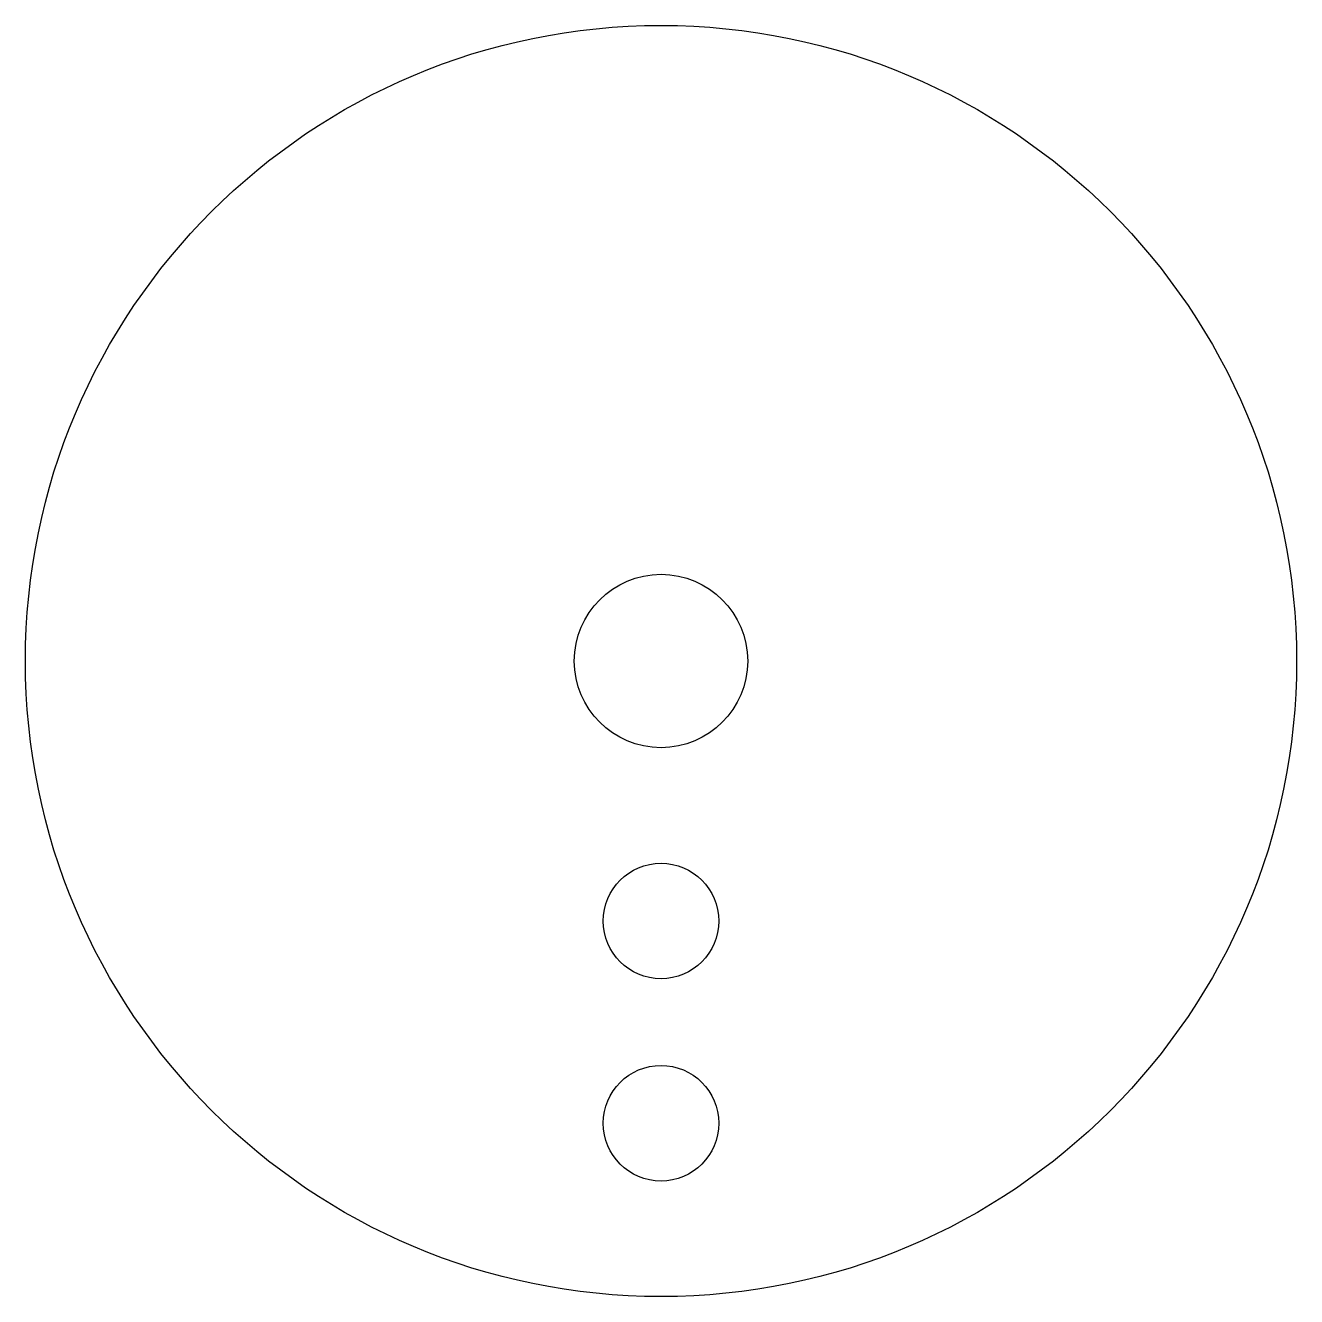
# Model space of a CAD drawing. Header units: millimetres. Extents: x -11 to 11, y 0.5 to 22.5.
import ezdxf

# ---------------------------------------------------------------- set-up
doc = ezdxf.new("R2010")
doc.units = ezdxf.units.MM

msp = doc.modelspace()

# ---------------------------------------------------------------- linework, layer by layer
at = {"color": 7, "linetype": 'Continuous', "lineweight": 25}
for centre, radius in [((0, 11.5), 11), ((0, 11.5), 1.5), ((0, 7), 1), ((0, 3.5), 1)]:
    msp.add_circle(centre, radius, dxfattribs=at)

doc.saveas('drawing.dxf')
